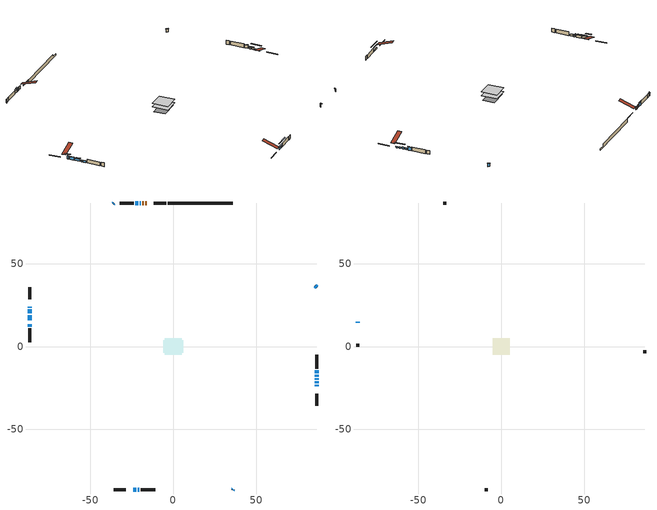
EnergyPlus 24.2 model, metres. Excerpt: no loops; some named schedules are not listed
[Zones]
conditioned space
 floor outside (Floor1 construction): -1.65,-1.65 -1.65,1.65 1.65,1.65 1.65,-1.65 z1.07
 floor adiabatic (AdiabaticFloorConstruction): -5.04,-5.04 -5.04,5.04 5.04,5.04 5.04,-5.04 z1.07
 floor foundation (Slab1 construction): -6.05,-3.75 -6.05,3.75 6.05,3.75 6.05,-3.75 z-1.31
 wall outside (RimJoist1 construction): -4.28,86.55 -11.63,86.55 / -35.85,-86.55 -28.5,-86.55 / -86.55,35.85 -86.55,28.5 / 86.55,-35.85 86.55,-28.5 z1.07:1.37
 wall outside (AdiabaticWallConstruction 1): -16.07,86.55 -16.95,86.55 / -17.88,86.55 -18.69,86.55 z1.07:3.1
 wall outside (AdiabaticWallConstruction): -86.55,24.06 -86.55,23.45 / 86.55,-16.07 86.55,-14.34 z1.07:3.15; -35.85,86.55 -36.23,86.18 / 35.85,-86.55 36.23,-86.18 / 86.55,35.85 85.8,36.61 / -21.16,86.55 -22.79,86.55 z1.07:2.95; -19.62,86.55 -20.23,86.55 z1.07:2.6; -86.55,22.52 -86.55,19.93 z1.07:2.9; -86.55,19 -86.55,15.95 z1.07:2.59; -24.06,-86.55 -22.23,-86.55 / -86.55,13.48 -86.55,12.06 / 86.55,-20.07 86.55,-19.15 z1.07:2.29; 86.55,-24.06 86.55,-23.14 / -21.3,-86.55 -20.38,-86.55 z1.07:1.68; 86.55,-22.21 86.55,-20.99 z1.07:1.83; 86.55,-18.22 86.55,-17 z1.07:2.14
 wall outside (Wall1 construction): -23.72,86.55 -32.18,86.55 / -19.45,-86.55 -10.99,-86.55 / -86.55,11.13 -86.55,2.66 / 86.55,-13.42 86.55,-4.95 z1.07:3.51
 wall foundation (FoundationWall1 construction): -3.35,86.55,-1.31 -3.35,86.55,1.07 31.93,86.55,1.07 31.93,86.55,-0.32 35.85,86.55,-0.32 35.85,86.55,-1.31
 window (WindowConstruction 11): -86.55,24.06 -86.55,23.45 z1.07:3.15
 window (WindowConstruction 6): -35.85,86.55 -36.23,86.18 z1.07:2.95
 window (WindowConstruction 7): -19.62,86.55 -20.23,86.55 z1.07:2.59
 window (WindowConstruction 8): -86.55,22.52 -86.55,19.93 z1.07:2.9
 window (WindowConstruction 9): -86.55,19 -86.55,15.95 z1.07:2.59
 window (WindowConstruction 10): -24.06,-86.55 -22.23,-86.55 z1.07:2.29
 window (WindowConstruction 12): 86.55,-24.06 86.55,-23.14 z1.07:1.68
 window (WindowConstruction 13): 86.55,-22.21 86.55,-20.99 z1.07:1.83
 window (WindowConstruction 14): -86.55,13.48 -86.55,12.06 z1.07:2.29
 window (WindowConstruction 15): -21.3,-86.55 -20.38,-86.55 z1.07:1.68
 window (WindowConstruction): 86.55,-20.06 86.55,-19.15 z1.07:2.29
 window (WindowConstruction 1): 86.55,-18.22 86.55,-17 z1.07:2.14
 window (WindowConstruction 2): 35.85,-86.55 36.23,-86.18 z1.07:2.95
 window (WindowConstruction 3): 86.55,-16.07 86.55,-14.34 z1.07:3.15
 window (WindowConstruction 4): 86.55,35.85 85.8,36.61 z1.07:2.95
 window (WindowConstruction 5): -21.16,86.55 -22.79,86.55 z1.07:2.95
 door (Door): -16.07,86.55 -16.95,86.55 z1.07:3.1
 door (Door 1): -17.88,86.55 -18.69,86.55 z1.07:3.1
 ceiling adiabatic (AdiabaticFloorConstruction): 5.04,-5.04 5.04,5.04 -5.04,5.04 -5.04,-5.04 z1.07
attic - vented
 floor to conditioned space (Floor2 construction Reversed): -5.04,-5.04 -5.04,5.04 5.04,5.04 5.04,-5.04 z3.51
 wall outside (AdiabaticWallConstruction): -86.55,15.02 -86.55,14.41 z1.07:1.83
 wall outside (Wall2 construction): -33.11,86.55 -34.92,86.55 / -10.06,-86.55 -8.25,-86.55 / -86.55,1.74 -86.55,-0.08 / 86.55,-4.02 86.55,-2.21 z1.07:3.51
 window (WindowConstruction 16): -86.55,15.02 -86.55,14.41 z1.07:1.83
 roof outside (Roof1 construction): -15.14,86.55,3.51 -15.14,76.73,6.78 -12.55,76.73,6.78 -12.55,86.55,3.51; -24.98,-86.55,3.51 -24.98,-76.73,6.78 -27.57,-76.73,6.78 -27.57,-86.55,3.51; -86.55,24.98,3.51 -76.73,24.98,6.78 -76.73,27.57,6.78 -86.55,27.57,3.51; 86.55,-24.98,3.51 76.73,-24.98,6.78 76.73,-27.57,6.78 86.55,-27.57,3.51
shading: -86.55,14.11 -86.55,15.32 -87.16,15.32 -87.16,14.11 z2.13; -86.55,21.93 -86.55,25.58 -87.31,25.58 -87.31,21.93 z4.67; -36.44,85.97 -35.64,86.77 -35.75,86.87 -36.55,86.07 z3.25; -20.84,86.55 -19.01,86.55 -19.01,86.85 -20.84,86.85 z3.2; -86.55,19.63 -86.55,22.82 -87.16,22.82 -87.16,19.63 z3.2; -86.55,15.34 -86.55,19.61 -86.85,19.61 -86.85,15.34 z3.2; -21.01,-86.55 -25.28,-86.55 -25.28,-87.01 -21.01,-87.01 z3.51; 86.55,-22.91 86.55,-24.28 87.01,-24.28 87.01,-22.91 z1.91; 86.55,-18.25 86.55,-24.95 87.31,-24.95 87.31,-18.25 z4.57; -16.42,-86.55 -25.26,-86.55 -25.26,-87.01 -16.42,-87.01 z5.64; 86.55,-19 86.55,-20.21 87.31,-20.21 87.31,-19 z2.44; 86.55,-16.85 86.55,-18.37 87.31,-18.37 87.31,-16.85 z2.29; 36.44,-85.97 35.64,-86.77 36.18,-87.3 36.98,-86.5 z3.25; 86.55,-14.05 86.55,-16.37 86.85,-16.37 86.85,-14.05 z3.45; 85.59,36.82 86.77,35.64 86.87,35.75 85.69,36.92 z3.25; -23.7,86.55 -20.25,86.55 -20.25,86.7 -23.7,86.7 z3.86
[Building]
Building 1: Terrain=Suburbs
[Site:Location]
Montreal Mirabel Intl AP_QC: Latitude {deg}=45.68; Longitude {deg}=-74.03; Time Zone {hr}=-5; Elevation {m}=82; Keep Site Location Information=Yes
[Site:GroundTemperature:Shallow]
0.642858, -1.75623, -1.94836, -0.80987, 3.76054, 8.30966, 12.2535, 14.7518, 14.9641, 12.9321, 9.08883, 4.67926
[Site:WaterMainsTemperature]
Calculation Method=Schedule; Temperature Schedule=mains temperature schedule
[Material] Roughness=Rough; Thermal Absorptance=0.9
Name | Thickness {m} | Conductivity {W/m-K} | Density {kg/m3} | Specific Heat {J/kg-K} | Solar Absorptance | Visible Absorptance
asphalt or fiberglass shingles | 0.00635 | 0.162714 | 1121.4 | 1465.45 | 0.4 | 0.4
ceiling stud and cavity | 0.1397 | 0.0759935 | 65.682 | 1177.47 | 0.7 | 0.7
concrete 4.0 in. | 0.1016 | 1.803125 | 2242.8 | 837.4 | 0.7 | 0.7
concrete 8.0 in. | 0.2032 | 1.803125 | 2242.8 | 837.4 | 0.7 | 0.7
door material | 0.04445 | 0.053851 | 512.64 | 1214.23 | 0.7 | 0.7
door material 1 | 0.04445 | 0.0451087 | 512.64 | 1214.23 | 0.7 | 0.7
exterior vertical ins | 0.0251338 | 0.029427 | 32.04 | 1214.23 | 0.7 | 0.7
floor covering | 0.0127 | 0.0433444 | 54.468 | 1339.84 | 0.6 | 0.6
floor rigid ins; rim joist rigid ins | 0.051816 | 0.029427 | 32.04 | 1214.23 | 0.7 | 0.7
floor rigid ins 1; wall rigid ins | 0.512978 | 0.029427 | 32.04 | 1214.23 | 0.7 | 0.7
floor stud and cavity | 0.1397 | 0.423819 | 92.3553 | 1139.71 | 0.7 | 0.7
floor stud and cavity 1 | 0.1397 | 1.75129 | 37.0049 | 1207.88 | 0.7 | 0.7
furniture material conditioned space 1 | 0.1524 | 0.115458 | 640.8 | 1214.23 | 0.6 | 0.6
gypsum board | 0.0127 | 0.160291 | 801 | 837.4 | 0.6 | 0.6
gypsum board 1 | 0.0127 | 0.160291 | 801 | 837.4 | 0.7 | 0.7
osb sheathing 0.5 in. | 0.0127 | 0.115458 | 512.64 | 1214.23 | 0.7 | 0.7
osb sheathing 0.75 in. | 0.01905 | 0.115458 | 512.64 | 1214.23 | 0.7 | 0.7
osb sheathing 2.0 in. | 0.0508 | 0.115458 | 512.64 | 1214.23 | 0.7 | 0.7
rim joist stud and cavity | 0.0508 | 0.254006 | 125.044 | 1163.47 | 0.6 | 0.6
wall stud and cavity | 0.1397 | 0.0809575 | 139.0536 | 1170.24 | 0.7 | 0.7
wall stud and cavity 1 | 0.0889 | 6.1454 | 50.32683 | 1063.81 | 0.6 | 0.6
wall stud and cavity 2 | 0.0889 | 0.380278 | 52.3479 | 1209.89 | 0.7 | 0.7
wall stud and cavity 3 | 0.0889 | 0.391764 | 83.0341 | 1211.67 | 0.7 | 0.7
wood siding | 0.0254 | 0.102417 | 544.68 | 1172.36 | 0.4 | 0.4
wood siding 1 | 0.00254 | 0.102417 | 544.68 | 1172.36 | 0.4 | 0.4
wood siding 2; wood siding 3; wood siding 4 | 0.0254 | 0.102417 | 544.68 | 1172.36 | 0.7 | 0.7
[WindowMaterial:SimpleGlazingSystem]
Name | U-Factor {W/m2-K} | Solar Heat Gain Coefficient
WindowMaterial | 2.14685 | 0.38
WindowMaterial 1 | 2.11392 | 0.39
WindowMaterial 10 | 5.33051 | 0.62
WindowMaterial 11 | 4.80302 | 0.65
WindowMaterial 12 | 4.86832 | 0.64
WindowMaterial 13 | 5.56103 | 0.6
WindowMaterial 2 | 2.99287 | 0.53
WindowMaterial 3 | 2.89578 | 0.66
WindowMaterial 4 | 2.90259 | 0.65
WindowMaterial 5 | 2.98038 | 0.54
WindowMaterial 6 | 1.9379 | 0.44
WindowMaterial 7 | 2.02023 | 0.42
WindowMaterial 8 | 2.03329 | 0.42
WindowMaterial 9 | 3.06271 | 0.54
[Construction]
AdiabaticFloorConstruction: floor stud and cavity 1, floor rigid ins 1, osb sheathing 0.75 in., floor covering
AdiabaticWallConstruction: wood siding 3, wall rigid ins, wall stud and cavity 2, gypsum board
AdiabaticWallConstruction 1: wood siding 4, wall rigid ins, wall stud and cavity 2, gypsum board
Door: door material
Door 1: door material 1
Floor1 construction: floor stud and cavity, floor rigid ins, osb sheathing 0.75 in., floor covering
Floor2 construction Reversed: gypsum board, ceiling stud and cavity
FoundationWall1 construction: concrete 8.0 in., gypsum board 1
furniture construction conditioned space 1: furniture material conditioned space 1
PartitionWallConstruction: gypsum board, wall stud and cavity 3, gypsum board
RimJoist1 construction: wood siding 2, rim joist rigid ins, osb sheathing 2.0 in., rim joist stud and cavity
Roof1 construction: asphalt or fiberglass shingles
Slab1 construction: concrete 4.0 in.
Wall1 construction: wood siding, osb sheathing 0.5 in., wall stud and cavity, gypsum board
Wall2 construction: wood siding 1, wall stud and cavity 1
WindowConstruction: WindowMaterial
WindowConstruction 1: WindowMaterial 1
WindowConstruction 10: WindowMaterial 8
WindowConstruction 11: WindowMaterial 9
WindowConstruction 12; WindowConstruction 15: WindowMaterial 10
WindowConstruction 13: WindowMaterial 11
WindowConstruction 14: WindowMaterial 12
WindowConstruction 16: WindowMaterial 13
WindowConstruction 2; WindowConstruction 4; WindowConstruction 6: WindowMaterial 2
WindowConstruction 3: WindowMaterial 3
WindowConstruction 5: WindowMaterial 4
WindowConstruction 7: WindowMaterial 5
WindowConstruction 8: WindowMaterial 6
WindowConstruction 9: WindowMaterial 7
[Zone] Multiplier=1; Part of Total Floor Area=Yes
Name | Volume {m3}
attic - vented | 54.0065
conditioned space | 481.2
[Space]
Name | Zone | Volume {m3}
attic - vented 1 | attic - vented | 54.0065
conditioned space 1 | conditioned space | 481.2
[ZoneInfiltration:EffectiveLeakageArea]
infil attic - vented 1: Zone or Space=attic - vented 1; Schedule=Always On Discrete; Effective Air Leakage Area {cm2}=4691.08; Stack Coefficient=0.0003973; Wind Coefficient=1.34673e-05
[ZoneMixing]
whole house fan mix: Zone or Space=attic - vented; Schedule=Always On Continuous; Design Flow Rate Calculation Method=Flow/Zone; Design Flow Rate {m3/s}=0; Source Zone or Space=conditioned space
[SurfaceProperty:ExposedFoundationPerimeter]
Slab1: Exposed Perimeter Calculation Method=TotalExposedPerimeter; Total Exposed Perimeter {m}=39.198
[InternalMass] Zone or ZoneList=conditioned space; Space or SpaceList=conditioned space 1
Name | Construction | Surface Area {m2}
furniture mass conditioned space 1 | furniture construction conditioned space 1 | 81.2957
partition wall mass | PartitionWallConstruction | 203.239
[Lights]
interior lighting: Zone or ZoneList or Space or SpaceList=conditioned space 1; Schedule=interior lighting schedule; Design Level Calculation Method=LightingLevel; Lighting Level {W}=343.2; Return Air Fraction=0; Fraction Radiant=0.6; Fraction Visible=0.2; Fraction Replaceable=1
[People]
occupants: Zone or ZoneList or Space or SpaceList=conditioned space 1; Number of People Schedule=occupants schedule; Number of People Calculation Method=People; Number of People=3; Fraction Radiant=0.314171; Sensible Heat Fraction=0.56303; Activity Level Schedule=occupants activity schedule; Carbon Dioxide Generation Rate {m3/s-W}=0; Enable ASHRAE 55 Comfort Warnings=No; Mean Radiant Temperature Calculation Type=EnclosureAveraged
[ElectricEquipment] Zone or ZoneList or Space or SpaceList=conditioned space 1; Design Level Calculation Method=EquipmentLevel
Name | Schedule | Design Level {W} | Fraction Latent | Fraction Radiant | Fraction Lost
clothes dryer | clothes dryer schedule | 140.772 | 0.015 | 0.081 | 0.85
clothes washer | clothes washer schedule | 32.1985 | 0.03 | 0.162 | 0.7
cooking range | cooking range schedule | 215.147 | 0.08 | 0.432 | 0.2
dishwasher | dishwasher schedule | 66.8632 | 0.3 | 0.18 | 0.4
fridge | fridge schedule | 72.9452 | 0 | 0.6 | 0
mech vent bath fan 0 | mech vent bath fan 0 schedule | 50.2 | 0 | 0 | 1
mech vent house fan | mech vent house fan schedule | 0 | 0 | 0 | 1
mech vent house fan cfis | mech vent house fan cfis schedule | 0 | 0 | 0 | 0
mech vent range fan 0 | mech vent range fan 0 schedule | 57 | 0 | 0 | 1
misc plug loads | misc plug loads schedule | 494.7 | 0.045 | 0.513 | 0.1
whole house fan | Always On Discrete | 0 | 0 | 0 | 1
[OtherEquipment] Zone or ZoneList or Space or SpaceList=conditioned space 1; Design Level Calculation Method=EquipmentLevel
Name | Fuel Type | Schedule | Design Level {W} | Fraction Latent | Fraction Radiant | Fraction Lost
clothes dryer 1 | Electricity | clothes dryer schedule | 0 | 0.015 | 0.081 | 0.85
cooking range 1 | Electricity | cooking range schedule | 0 | 0.08 | 0.432 | 0.2
general water use latent | None | general water use schedule | 62.594 | 1 | 0 | 0
general water use sensible | None | general water use schedule | -61.6891 | 0 | 0.6 | 0
mech vent house fan latent load | None | Always On Discrete | 0 | 1 | 0 | 0
mech vent house fan sensible load | None | Always On Discrete | 0 | 0 | 0 | 0
water heater energy adjustment1 | Electricity | Always On Discrete | 0.01 | 0 | 0 | 1
[ZoneInfiltration:DesignFlowRate] Zone or ZoneList or Space or SpaceList=conditioned space 1; Schedule=Always On Discrete; Design Flow Rate Calculation Method=Flow/Zone; Design Flow Rate {m3/s}=0
infil flow; natural vent flow; whole house fan flow
[Foundation:Kiva]
Foundation Kiva 1: Initial Indoor Air Temperature {C}=18; Wall Height Above Grade {m}=1.07; Wall Depth Below Slab {m}=0.2032; Custom Block Material Name 1=exterior vertical ins; Custom Block Depth 1 {m}=2.38; Custom Block X Position 1 {m}=0.2159; Custom Block Z Position 1 {m}=0
[Foundation:Kiva:Settings]
Soil Conductivity {W/m-K}=0.849921; Soil Density {kg/m3}=1842.3; Soil Specific Heat {J/kg-K}=418.7; Ground Solar Absorptivity=0.9; Ground Thermal Absorptivity=0.9; Ground Surface Roughness {m}=0.03; Far-Field Width {m}=40; Deep-Ground Boundary Condition=ZeroFlux; Deep-Ground Depth {m}=40; Minimum Cell Dimension {m}=0.2; Maximum Cell Growth Coefficient=3; Simulation Timestep=Timestep
[Exterior:Lights]
exterior lighting: Schedule=exterior lighting schedule; Design Level {W}=75.6
[Schedule:Constant]
Name | Hourly Value
Always On Continuous; mech vent house fan schedule; mech vent house fan cfis schedule; Always On Discrete | 1
occupants activity schedule | 117.228
fridge schedule | 0
[Schedule:Week:Daily]
interior lighting schedule Week Rule - Jan1-Jan27: interior lighting schedule day, interior lighting schedule day, interior lighting schedule day, interior lighting schedule day, interior lighting schedule day, interior lighting schedule day, interior lighting schedule day, interior lighting schedule default day, interior lighting schedule default day, interior lighting schedule default day, interior lighting schedule default day, interior lighting schedule default day
interior lighting schedule Week Rule - Jan28-Feb3: interior lighting schedule day, interior lighting schedule day, interior lighting schedule day, interior lighting schedule day, interior lighting schedule day 1, interior lighting schedule day 1, interior lighting schedule day 1, interior lighting schedule default day, interior lighting schedule default day, interior lighting schedule default day, interior lighting schedule default day, interior lighting schedule default day
interior lighting schedule Week Rule - Feb4-Feb24: interior lighting schedule day 1, interior lighting schedule day 1, interior lighting schedule day 1, interior lighting schedule day 1, interior lighting schedule day 1, interior lighting schedule day 1, interior lighting schedule day 1, interior lighting schedule default day, interior lighting schedule default day, interior lighting schedule default day, interior lighting schedule default day, interior lighting schedule default day
interior lighting schedule Week Rule - Feb25-Mar3: interior lighting schedule day 1, interior lighting schedule day 1, interior lighting schedule day 1, interior lighting schedule day 1, interior lighting schedule day 2, interior lighting schedule day 2, interior lighting schedule day 2, interior lighting schedule default day, interior lighting schedule default day, interior lighting schedule default day, interior lighting schedule default day, interior lighting schedule default day
interior lighting schedule Week Rule - Mar4-Mar31: interior lighting schedule day 2, interior lighting schedule day 2, interior lighting schedule day 2, interior lighting schedule day 2, interior lighting schedule day 2, interior lighting schedule day 2, interior lighting schedule day 2, interior lighting schedule default day, interior lighting schedule default day, interior lighting schedule default day, interior lighting schedule default day, interior lighting schedule default day
interior lighting schedule Week Rule - Apr1-Apr28: interior lighting schedule day 3, interior lighting schedule day 3, interior lighting schedule day 3, interior lighting schedule day 3, interior lighting schedule day 3, interior lighting schedule day 3, interior lighting schedule day 3, interior lighting schedule default day, interior lighting schedule default day, interior lighting schedule default day, interior lighting schedule default day, interior lighting schedule default day
interior lighting schedule Week Rule - Apr29-May5: interior lighting schedule day 3, interior lighting schedule day 3, interior lighting schedule day 4, interior lighting schedule day 4, interior lighting schedule day 4, interior lighting schedule day 4, interior lighting schedule day 4, interior lighting schedule default day, interior lighting schedule default day, interior lighting schedule default day, interior lighting schedule default day, interior lighting schedule default day
interior lighting schedule Week Rule - May6-May26: interior lighting schedule day 4, interior lighting schedule day 4, interior lighting schedule day 4, interior lighting schedule day 4, interior lighting schedule day 4, interior lighting schedule day 4, interior lighting schedule day 4, interior lighting schedule default day, interior lighting schedule default day, interior lighting schedule default day, interior lighting schedule default day, interior lighting schedule default day
interior lighting schedule Week Rule - May27-Jun2: interior lighting schedule day 4, interior lighting schedule day 4, interior lighting schedule day 4, interior lighting schedule day 4, interior lighting schedule day 4, interior lighting schedule day 5, interior lighting schedule day 5, interior lighting schedule default day, interior lighting schedule default day, interior lighting schedule default day, interior lighting schedule default day, interior lighting schedule default day
interior lighting schedule Week Rule - Jun3-Jun30: interior lighting schedule day 5, interior lighting schedule day 5, interior lighting schedule day 5, interior lighting schedule day 5, interior lighting schedule day 5, interior lighting schedule day 5, interior lighting schedule day 5, interior lighting schedule default day, interior lighting schedule default day, interior lighting schedule default day, interior lighting schedule default day, interior lighting schedule default day
interior lighting schedule Week Rule - Jul1-Jul28: interior lighting schedule day 6, interior lighting schedule day 6, interior lighting schedule day 6, interior lighting schedule day 6, interior lighting schedule day 6, interior lighting schedule day 6, interior lighting schedule day 6, interior lighting schedule default day, interior lighting schedule default day, interior lighting schedule default day, interior lighting schedule default day, interior lighting schedule default day
interior lighting schedule Week Rule - Jul29-Aug4: interior lighting schedule day 6, interior lighting schedule day 6, interior lighting schedule day 6, interior lighting schedule day 7, interior lighting schedule day 7, interior lighting schedule day 7, interior lighting schedule day 7, interior lighting schedule default day, interior lighting schedule default day, interior lighting schedule default day, interior lighting schedule default day, interior lighting schedule default day
interior lighting schedule Week Rule - Aug5-Aug25: interior lighting schedule day 7, interior lighting schedule day 7, interior lighting schedule day 7, interior lighting schedule day 7, interior lighting schedule day 7, interior lighting schedule day 7, interior lighting schedule day 7, interior lighting schedule default day, interior lighting schedule default day, interior lighting schedule default day, interior lighting schedule default day, interior lighting schedule default day
interior lighting schedule Week Rule - Aug26-Sep1: interior lighting schedule day 7, interior lighting schedule day 7, interior lighting schedule day 7, interior lighting schedule day 7, interior lighting schedule day 7, interior lighting schedule day 7, interior lighting schedule day 8, interior lighting schedule default day, interior lighting schedule default day, interior lighting schedule default day, interior lighting schedule default day, interior lighting schedule default day
interior lighting schedule Week Rule - Sep2-Sep29: interior lighting schedule day 8, interior lighting schedule day 8, interior lighting schedule day 8, interior lighting schedule day 8, interior lighting schedule day 8, interior lighting schedule day 8, interior lighting schedule day 8, interior lighting schedule default day, interior lighting schedule default day, interior lighting schedule default day, interior lighting schedule default day, interior lighting schedule default day
interior lighting schedule Week Rule - Sep30-Oct6: interior lighting schedule day 8, interior lighting schedule day 9, interior lighting schedule day 9, interior lighting schedule day 9, interior lighting schedule day 9, interior lighting schedule day 9, interior lighting schedule day 9, interior lighting schedule default day, interior lighting schedule default day, interior lighting schedule default day, interior lighting schedule default day, interior lighting schedule default day
interior lighting schedule Week Rule - Oct7-Oct27: interior lighting schedule day 9, interior lighting schedule day 9, interior lighting schedule day 9, interior lighting schedule day 9, interior lighting schedule day 9, interior lighting schedule day 9, interior lighting schedule day 9, interior lighting schedule default day, interior lighting schedule default day, interior lighting schedule default day, interior lighting schedule default day, interior lighting schedule default day
interior lighting schedule Week Rule - Oct28-Nov3: interior lighting schedule day 9, interior lighting schedule day 9, interior lighting schedule day 9, interior lighting schedule day 9, interior lighting schedule day 10, interior lighting schedule day 10, interior lighting schedule day 10, interior lighting schedule default day, interior lighting schedule default day, interior lighting schedule default day, interior lighting schedule default day, interior lighting schedule default day
interior lighting schedule Week Rule - Nov4-Nov24: interior lighting schedule day 10, interior lighting schedule day 10, interior lighting schedule day 10, interior lighting schedule day 10, interior lighting schedule day 10, interior lighting schedule day 10, interior lighting schedule day 10, interior lighting schedule default day, interior lighting schedule default day, interior lighting schedule default day, interior lighting schedule default day, interior lighting schedule default day
interior lighting schedule Week Rule - Nov25-Dec1: interior lighting schedule day 10, interior lighting schedule day 10, interior lighting schedule day 10, interior lighting schedule day 10, interior lighting schedule day 10, interior lighting schedule day 10, interior lighting schedule day 11, interior lighting schedule default day, interior lighting schedule default day, interior lighting schedule default day, interior lighting schedule default day, interior lighting schedule default day
interior lighting schedule Week Rule - Dec2-Dec31: interior lighting schedule day 11, interior lighting schedule day 11, interior lighting schedule day 11, interior lighting schedule day 11, interior lighting schedule day 11, interior lighting schedule day 11, interior lighting schedule day 11, interior lighting schedule default day, interior lighting schedule default day, interior lighting schedule default day, interior lighting schedule default day, interior lighting schedule default day
occupants schedule Week Rule - Jan1-Dec31: occupants schedule day, occupants schedule day, occupants schedule day, occupants schedule day, occupants schedule day, occupants schedule day, occupants schedule day, occupants schedule default day, occupants schedule default day, occupants schedule default day, occupants schedule default day, occupants schedule default day
clothes dryer schedule Week Rule - Jan1-Dec31: clothes dryer schedule day, clothes dryer schedule day, clothes dryer schedule day, clothes dryer schedule day, clothes dryer schedule day, clothes dryer schedule day, clothes dryer schedule day, clothes dryer schedule default day, clothes dryer schedule default day, clothes dryer schedule default day, clothes dryer schedule default day, clothes dryer schedule default day
clothes washer schedule Week Rule - Jan1-Dec31: clothes washer schedule day, clothes washer schedule day, clothes washer schedule day, clothes washer schedule day, clothes washer schedule day, clothes washer schedule day, clothes washer schedule day, clothes washer schedule default day, clothes washer schedule default day, clothes washer schedule default day, clothes washer schedule default day, clothes washer schedule default day
cooking range schedule Week Rule - Jan1-Dec31: cooking range schedule day, cooking range schedule day, cooking range schedule day, cooking range schedule day, cooking range schedule day, cooking range schedule day, cooking range schedule day, cooking range schedule default day, cooking range schedule default day, cooking range schedule default day, cooking range schedule default day, cooking range schedule default day
dishwasher schedule Week Rule - Jan1-Dec31: dishwasher schedule day, dishwasher schedule day, dishwasher schedule day, dishwasher schedule day, dishwasher schedule day, dishwasher schedule day, dishwasher schedule day, dishwasher schedule default day, dishwasher schedule default day, dishwasher schedule default day, dishwasher schedule default day, dishwasher schedule default day
mech vent bath fan 0 schedule Week Rule - Jan1-Dec31: mech vent bath fan 0 schedule day, mech vent bath fan 0 schedule day, mech vent bath fan 0 schedule day, mech vent bath fan 0 schedule day, mech vent bath fan 0 schedule day, mech vent bath fan 0 schedule day, mech vent bath fan 0 schedule day, mech vent bath fan 0 schedule default day, mech vent bath fan 0 schedule default day, mech vent bath fan 0 schedule default day, mech vent bath fan 0 schedule default day, mech vent bath fan 0 schedule default day
mech vent range fan 0 schedule Week Rule - Jan1-Dec31: mech vent range fan 0 schedule day, mech vent range fan 0 schedule day, mech vent range fan 0 schedule day, mech vent range fan 0 schedule day, mech vent range fan 0 schedule day, mech vent range fan 0 schedule day, mech vent range fan 0 schedule day, mech vent range fan 0 schedule default day, mech vent range fan 0 schedule default day, mech vent range fan 0 schedule default day, mech vent range fan 0 schedule default day, mech vent range fan 0 schedule default day
misc plug loads schedule Week Rule - Jan1-Dec31: misc plug loads schedule day, misc plug loads schedule day, misc plug loads schedule day, misc plug loads schedule day, misc plug loads schedule day, misc plug loads schedule day, misc plug loads schedule day, misc plug loads schedule default day, misc plug loads schedule default day, misc plug loads schedule default day, misc plug loads schedule default day, misc plug loads schedule default day
general water use schedule Week Rule - Jan1-Dec31: general water use schedule day, general water use schedule day, general water use schedule day, general water use schedule day, general water use schedule day, general water use schedule day, general water use schedule day, general water use schedule default day, general water use schedule default day, general water use schedule default day, general water use schedule default day, general water use schedule default day
exterior lighting schedule Week Rule - Jan1-Jan27: exterior lighting schedule day, exterior lighting schedule day, exterior lighting schedule day, exterior lighting schedule day, exterior lighting schedule day, exterior lighting schedule day, exterior lighting schedule day, exterior lighting schedule default day, exterior lighting schedule default day, exterior lighting schedule default day, exterior lighting schedule default day, exterior lighting schedule default day
exterior lighting schedule Week Rule - Jan28-Feb3: exterior lighting schedule day, exterior lighting schedule day, exterior lighting schedule day, exterior lighting schedule day, exterior lighting schedule day 1, exterior lighting schedule day 1, exterior lighting schedule day 1, exterior lighting schedule default day, exterior lighting schedule default day, exterior lighting schedule default day, exterior lighting schedule default day, exterior lighting schedule default day
exterior lighting schedule Week Rule - Feb4-Feb24: exterior lighting schedule day 1, exterior lighting schedule day 1, exterior lighting schedule day 1, exterior lighting schedule day 1, exterior lighting schedule day 1, exterior lighting schedule day 1, exterior lighting schedule day 1, exterior lighting schedule default day, exterior lighting schedule default day, exterior lighting schedule default day, exterior lighting schedule default day, exterior lighting schedule default day
exterior lighting schedule Week Rule - Feb25-Mar3: exterior lighting schedule day 1, exterior lighting schedule day 1, exterior lighting schedule day 1, exterior lighting schedule day 1, exterior lighting schedule day 2, exterior lighting schedule day 2, exterior lighting schedule day 2, exterior lighting schedule default day, exterior lighting schedule default day, exterior lighting schedule default day, exterior lighting schedule default day, exterior lighting schedule default day
exterior lighting schedule Week Rule - Mar4-Mar31: exterior lighting schedule day 2, exterior lighting schedule day 2, exterior lighting schedule day 2, exterior lighting schedule day 2, exterior lighting schedule day 2, exterior lighting schedule day 2, exterior lighting schedule day 2, exterior lighting schedule default day, exterior lighting schedule default day, exterior lighting schedule default day, exterior lighting schedule default day, exterior lighting schedule default day
exterior lighting schedule Week Rule - Apr1-Apr28: exterior lighting schedule day 3, exterior lighting schedule day 3, exterior lighting schedule day 3, exterior lighting schedule day 3, exterior lighting schedule day 3, exterior lighting schedule day 3, exterior lighting schedule day 3, exterior lighting schedule default day, exterior lighting schedule default day, exterior lighting schedule default day, exterior lighting schedule default day, exterior lighting schedule default day
exterior lighting schedule Week Rule - Apr29-May5: exterior lighting schedule day 3, exterior lighting schedule day 3, exterior lighting schedule day 4, exterior lighting schedule day 4, exterior lighting schedule day 4, exterior lighting schedule day 4, exterior lighting schedule day 4, exterior lighting schedule default day, exterior lighting schedule default day, exterior lighting schedule default day, exterior lighting schedule default day, exterior lighting schedule default day
exterior lighting schedule Week Rule - May6-May26: exterior lighting schedule day 4, exterior lighting schedule day 4, exterior lighting schedule day 4, exterior lighting schedule day 4, exterior lighting schedule day 4, exterior lighting schedule day 4, exterior lighting schedule day 4, exterior lighting schedule default day, exterior lighting schedule default day, exterior lighting schedule default day, exterior lighting schedule default day, exterior lighting schedule default day
exterior lighting schedule Week Rule - May27-Jun2: exterior lighting schedule day 4, exterior lighting schedule day 4, exterior lighting schedule day 4, exterior lighting schedule day 4, exterior lighting schedule day 4, exterior lighting schedule day 5, exterior lighting schedule day 5, exterior lighting schedule default day, exterior lighting schedule default day, exterior lighting schedule default day, exterior lighting schedule default day, exterior lighting schedule default day
exterior lighting schedule Week Rule - Jun3-Jun30: exterior lighting schedule day 5, exterior lighting schedule day 5, exterior lighting schedule day 5, exterior lighting schedule day 5, exterior lighting schedule day 5, exterior lighting schedule day 5, exterior lighting schedule day 5, exterior lighting schedule default day, exterior lighting schedule default day, exterior lighting schedule default day, exterior lighting schedule default day, exterior lighting schedule default day
exterior lighting schedule Week Rule - Jul1-Jul28: exterior lighting schedule day 6, exterior lighting schedule day 6, exterior lighting schedule day 6, exterior lighting schedule day 6, exterior lighting schedule day 6, exterior lighting schedule day 6, exterior lighting schedule day 6, exterior lighting schedule default day, exterior lighting schedule default day, exterior lighting schedule default day, exterior lighting schedule default day, exterior lighting schedule default day
exterior lighting schedule Week Rule - Jul29-Aug4: exterior lighting schedule day 6, exterior lighting schedule day 6, exterior lighting schedule day 6, exterior lighting schedule day 7, exterior lighting schedule day 7, exterior lighting schedule day 7, exterior lighting schedule day 7, exterior lighting schedule default day, exterior lighting schedule default day, exterior lighting schedule default day, exterior lighting schedule default day, exterior lighting schedule default day
exterior lighting schedule Week Rule - Aug5-Aug25: exterior lighting schedule day 7, exterior lighting schedule day 7, exterior lighting schedule day 7, exterior lighting schedule day 7, exterior lighting schedule day 7, exterior lighting schedule day 7, exterior lighting schedule day 7, exterior lighting schedule default day, exterior lighting schedule default day, exterior lighting schedule default day, exterior lighting schedule default day, exterior lighting schedule default day
exterior lighting schedule Week Rule - Aug26-Sep1: exterior lighting schedule day 7, exterior lighting schedule day 7, exterior lighting schedule day 7, exterior lighting schedule day 7, exterior lighting schedule day 7, exterior lighting schedule day 7, exterior lighting schedule day 8, exterior lighting schedule default day, exterior lighting schedule default day, exterior lighting schedule default day, exterior lighting schedule default day, exterior lighting schedule default day
exterior lighting schedule Week Rule - Sep2-Sep29: exterior lighting schedule day 8, exterior lighting schedule day 8, exterior lighting schedule day 8, exterior lighting schedule day 8, exterior lighting schedule day 8, exterior lighting schedule day 8, exterior lighting schedule day 8, exterior lighting schedule default day, exterior lighting schedule default day, exterior lighting schedule default day, exterior lighting schedule default day, exterior lighting schedule default day
[Schedule:Year]
interior lighting schedule: interior lighting schedule Week Rule - Jan1-Jan27, 1, 1, 1, 27, interior lighting schedule Week Rule - Jan28-Feb3, 1, 28, 2, 3, interior lighting schedule Week Rule - Feb4-Feb24, 2, 4, 2, 24, interior lighting schedule Week Rule - Feb25-Mar3, 2, 25, 3, 3, interior lighting schedule Week Rule - Mar4-Mar31, 3, 4, 3, 31, interior lighting schedule Week Rule - Apr1-Apr28, 4, 1, 4, 28, interior lighting schedule Week Rule - Apr29-May5, 4, 29, 5, 5, interior lighting schedule Week Rule - May6-May26, 5, 6, 5, 26, interior lighting schedule Week Rule - May27-Jun2, 5, 27, 6, 2, interior lighting schedule Week Rule - Jun3-Jun30, 6, 3, 6, 30, interior lighting schedule Week Rule - Jul1-Jul28, 7, 1, 7, 28, interior lighting schedule Week Rule - Jul29-Aug4, 7, 29, 8, 4, interior lighting schedule Week Rule - Aug5-Aug25, 8, 5, 8, 25, interior lighting schedule Week Rule - Aug26-Sep1, 8, 26, 9, 1, interior lighting schedule Week Rule - Sep2-Sep29, 9, 2, 9, 29, interior lighting schedule Week Rule - Sep30-Oct6, 9, 30, 10, 6, interior lighting schedule Week Rule - Oct7-Oct27, 10, 7, 10, 27, interior lighting schedule Week Rule - Oct28-Nov3, 10, 28, 11, 3, interior lighting schedule Week Rule - Nov4-Nov24, 11, 4, 11, 24, interior lighting schedule Week Rule - Nov25-Dec1, 11, 25, 12, 1, interior lighting schedule Week Rule - Dec2-Dec31, 12, 2, 12, 31
occupants schedule: occupants schedule Week Rule - Jan1-Dec31, 1, 1, 12, 31
clothes dryer schedule: clothes dryer schedule Week Rule - Jan1-Dec31, 1, 1, 12, 31
clothes washer schedule: clothes washer schedule Week Rule - Jan1-Dec31, 1, 1, 12, 31
cooking range schedule: cooking range schedule Week Rule - Jan1-Dec31, 1, 1, 12, 31
dishwasher schedule: dishwasher schedule Week Rule - Jan1-Dec31, 1, 1, 12, 31
mech vent bath fan 0 schedule: mech vent bath fan 0 schedule Week Rule - Jan1-Dec31, 1, 1, 12, 31
mech vent range fan 0 schedule: mech vent range fan 0 schedule Week Rule - Jan1-Dec31, 1, 1, 12, 31
misc plug loads schedule: misc plug loads schedule Week Rule - Jan1-Dec31, 1, 1, 12, 31
general water use schedule: general water use schedule Week Rule - Jan1-Dec31, 1, 1, 12, 31
exterior lighting schedule: exterior lighting schedule Week Rule - Jan1-Jan27, 1, 1, 1, 27, exterior lighting schedule Week Rule - Jan28-Feb3, 1, 28, 2, 3, exterior lighting schedule Week Rule - Feb4-Feb24, 2, 4, 2, 24, exterior lighting schedule Week Rule - Feb25-Mar3, 2, 25, 3, 3, exterior lighting schedule Week Rule - Mar4-Mar31, 3, 4, 3, 31, exterior lighting schedule Week Rule - Apr1-Apr28, 4, 1, 4, 28, exterior lighting schedule Week Rule - Apr29-May5, 4, 29, 5, 5, exterior lighting schedule Week Rule - May6-May26, 5, 6, 5, 26, exterior lighting schedule Week Rule - May27-Jun2, 5, 27, 6, 2, exterior lighting schedule Week Rule - Jun3-Jun30, 6, 3, 6, 30, exterior lighting schedule Week Rule - Jul1-Jul28, 7, 1, 7, 28, exterior lighting schedule Week Rule - Jul29-Aug4, 7, 29, 8, 4, exterior lighting schedule Week Rule - Aug5-Aug25, 8, 5, 8, 25, exterior lighting schedule Week Rule - Aug26-Sep1, 8, 26, 9, 1, exterior lighting schedule Week Rule - Sep2-Sep29, 9, 2, 9, 29, exterior lighting schedule Week Rule - Sep30-Oct6, 9, 30, 10, 6, exterior lighting schedule Week Rule - Oct7-Oct27, 10, 7, 10, 27, exterior lighting schedule Week Rule - Oct28-Nov3, 10, 28, 11, 3, exterior lighting schedule Week Rule - Nov4-Nov24, 11, 4, 11, 24, exterior lighting schedule Week Rule - Nov25-Dec1, 11, 25, 12, 1, exterior lighting schedule Week Rule - Dec2-Dec31, 12, 2, 12, 31
[Schedule:Compact]
mains temperature schedule: Through: 01/01, For: AllDays, Until: 24:00, 5.61444, Through: 01/02, For: AllDays, Until: 24:00, 5.535, Through: 01/03, For: AllDays, Until: 24:00, 5.45667, Through: 01/04, For: AllDays, Until: 24:00, 5.37944, Through: 01/05, For: AllDays, Until: 24:00, 5.30333, Through: 01/06, For: AllDays, Until: 24:00, 5.22889, Through: 01/07, For: AllDays, Until: 24:00, 5.15611, Through: 01/08, For: AllDays, Until: 24:00, 5.08389, Through: 01/09, For: AllDays, Until: 24:00, 5.01333, Through: 01/10, For: AllDays, Until: 24:00, 4.94444, Through: 01/11, For: AllDays, Until: 24:00, 4.87667, Through: 01/12, For: AllDays, Until: 24:00, 4.81056, Through: 01/13, For: AllDays, Until: 24:00, 4.74556, Through: 01/14, For: AllDays, Until: 24:00, 4.68222, Through: 01/15, For: AllDays, Until: 24:00, 4.62056, Through: 01/16, For: AllDays, Until: 24:00, 4.56, Through: 01/17, For: AllDays, Until: 24:00, 4.50111, Through: 01/18, For: AllDays, Until: 24:00, 4.44389, Through: 01/19, For: AllDays, Until: 24:00, 4.38778, Through: 01/20, For: AllDays, Until: 24:00, 4.33389, Through: 01/21, For: AllDays, Until: 24:00, 4.28111, Through: 01/22, For: AllDays, Until: 24:00, 4.23, Through: 01/23, For: AllDays, Until: 24:00, 4.18056, Through: 01/24, For: AllDays, Until: 24:00, 4.13278, Through: 01/25, For: AllDays, Until: 24:00, 4.08667, Through: 01/26, For: AllDays, Until: 24:00, 4.04222, Through: 01/27, For: AllDays, Until: 24:00, 3.99944, Through: 01/28, For: AllDays, Until: 24:00, 3.95833, Through: 01/29, For: AllDays, Until: 24:00, 3.91889, Through: 01/30, For: AllDays, Until: 24:00, 3.88111, Through: 01/31, For: AllDays, Until: 24:00, 3.845, Through: 02/01, For: AllDays, Until: 24:00, 3.81056, Through: 02/02, For: AllDays, Until: 24:00, 3.77778, Through: 02/03, For: AllDays, Until: 24:00, 3.74722, Through: 02/04, For: AllDays, Until: 24:00, 3.71833, Through: 02/05, For: AllDays, Until: 24:00, 3.69056, Through: 02/06, For: AllDays, Until: 24:00, 3.66556, Through: 02/07, For: AllDays, Until: 24:00, 3.64167, Through: 02/08, For: AllDays, Until: 24:00, 3.61944, Through: 02/09, For: AllDays, Until: 24:00, 3.59944, Through: 02/10, For: AllDays, Until: 24:00, 3.58111, Through: 02/11, For: AllDays, Until: 24:00, 3.56444, Through: 02/12, For: AllDays, Until: 24:00, 3.55, Through: 02/13, For: AllDays, Until: 24:00, 3.53667, Through: 02/14, For: AllDays, Until: 24:00, 3.52556, Through: 02/15, For: AllDays, Until: 24:00, 3.51667, Through: 02/16, For: AllDays, Until: 24:00, 3.50889, Through: 02/17, For: AllDays, Until: 24:00, 3.50333, Through: 02/18, For: AllDays, Until: 24:00, 3.49944, Through: 02/19, For: AllDays, Until: 24:00, 3.49778, Through: 02/20, For: AllDays, Until: 24:00, 3.49778, Through: 02/21, For: AllDays, Until: 24:00, 3.49944, Through: 02/22, For: AllDays, Until: 24:00, 3.50278, Through: 02/23, For: AllDays, Until: 24:00, 3.50833, Through: 02/24, For: AllDays, Until: 24:00, 3.515, Through: 02/25, For: AllDays, Until: 24:00, 3.52444, Through: 02/26, For: AllDays, Until: 24:00, 3.535, Through: 02/27, For: AllDays, Until: 24:00, 3.54778, Through: 02/28, For: AllDays, Until: 24:00, 3.56222, Through: 03/01, For: AllDays, Until: 24:00, 3.57833, Through: 03/02, For: AllDays, Until: 24:00, 3.59667, Through: 03/03, For: AllDays, Until: 24:00, 3.61667, Through: 03/04, For: AllDays, Until: 24:00, 3.63833, Through: 03/05, For: AllDays, Until: 24:00, 3.66167, Through: 03/06, For: AllDays, Until: 24:00, 3.68667, Through: 03/07, For: AllDays, Until: 24:00, 3.71389, Through: 03/08, For: AllDays, Until: 24:00, 3.74278, Through: 03/09, For: AllDays, Until: 24:00, 3.77333, Through: 03/10, For: AllDays, Until: 24:00, 3.80556, Through: 03/11, For: AllDays, Until: 24:00, 3.83944, Through: 03/12, For: AllDays, Until: 24:00, 3.87556, Through: 03/13, For: AllDays, Until: 24:00, 3.91278, Through: 03/14, For: AllDays, Until: 24:00, 3.95222, Through: 03/15, For: AllDays, Until: 24:00, 3.99278, Through: 03/16, For: AllDays, Until: 24:00, 4.03556, Through: 03/17, For: AllDays, Until: 24:00, 4.08, Through: 03/18, For: AllDays, Until: 24:00, 4.12556, Through: 03/19, For: AllDays, Until: 24:00, 4.17333, Through: 03/20, For: AllDays, Until: 24:00, 4.22278, Through: 03/21, For: AllDays, Until: 24:00, 4.27333, Through: 03/22, For: AllDays, Until: 24:00, 4.32556, Through: 03/23, For: AllDays, Until: 24:00, 4.38, Through: 03/24, For: AllDays, Until: 24:00, 4.43556, Through: 03/25, For: AllDays, Until: 24:00, 4.49222, Through: 03/26, For: AllDays, Until: 24:00, 4.55111, Through: 03/27, For: AllDays, Until: 24:00, 4.61111, Through: 03/28, For: AllDays, Until: 24:00, 4.67278, Through: 03/29, For: AllDays, Until: 24:00, 4.73611, Through: 03/30, For: AllDays, Until: 24:00, 4.80056, Through: 03/31, For: AllDays, Until: 24:00, 4.86667, Through: 04/01, For: AllDays, Until: 24:00, 4.93444, Through: 04/02, For: AllDays, Until: 24:00, 5.00333, Through: 04/03, For: AllDays, Until: 24:00, 5.07333, Through: 04/04, For: AllDays, Until: 24:00, 5.145, Through: 04/05, For: AllDays, Until: 24:00, 5.21833, Through: 04/06, For: AllDays, Until: 24:00, 5.29222, Through: 04/07, For: AllDays, Until: 24:00, 5.36778, Through: 04/08, For: AllDays, Until: 24:00, 5.445, Through: 04/09, For: AllDays, Until: 24:00, 5.52333, Through: 04/10, For: AllDays, Until: 24:00, 5.60222, Through: 04/11, For: AllDays, Until: 24:00, 5.68278, Through: 04/12, For: AllDays, Until: 24:00, 5.765, Through: 04/13, For: AllDays, Until: 24:00, 5.84778, Through: 04/14, For: AllDays, Until: 24:00, 5.93167, Through: 04/15, For: AllDays, Until: 24:00, 6.01722, Through: 04/16, For: AllDays, Until: 24:00, 6.10333, Through: 04/17, For: AllDays, Until: 24:00, 6.19056, Through: 04/18, For: AllDays, Until: 24:00, 6.27889, Through: 04/19, For: AllDays, Until: 24:00, 6.36833, Through: 04/20, For: AllDays, Until: 24:00, 6.45833, Through: 04/21, For: AllDays, Until: 24:00, 6.55, Through: 04/22, For: AllDays, Until: 24:00, 6.64222, Through: 04/23, For: AllDays, Until: 24:00, 6.735, Through: 04/24, For: AllDays, Until: 24:00, 6.82944, Through: 04/25, For: AllDays, Until: 24:00, 6.92389, Through: 04/26, For: AllDays, Until: 24:00, 7.01944, Through: 04/27, For: AllDays, Until: 24:00, 7.11611, Through: 04/28, For: AllDays, Until: 24:00, 7.21333, Through: 04/29, For: AllDays, Until: 24:00, 7.31111, Through: 04/30, For: AllDays, Until: 24:00, 7.41, Through: 05/01, For: AllDays, Until: 24:00, 7.50944, Through: 05/02, For: AllDays, Until: 24:00, 7.60889, Through: 05/03, For: AllDays, Until: 24:00, 7.71, Through: 05/04, For: AllDays, Until: 24:00, 7.81111, Through: 05/05, For: AllDays, Until: 24:00, 7.91278, Through: 05/06, For: AllDays, Until: 24:00, 8.015, Through: 05/07, For: AllDays, Until: 24:00, 8.11778, Through: 05/08, For: AllDays, Until: 24:00, 8.22056, Through: 05/09, For: AllDays, Until: 24:00, 8.32444, Through: 05/10, For: AllDays, Until: 24:00, 8.42833, Through: 05/11, For: AllDays, Until: 24:00, 8.53278, Through: 05/12, For: AllDays, Until: 24:00, 8.63722, Through: 05/13, For: AllDays, Until: 24:00, 8.74222, Through: 05/14, For: AllDays, Until: 24:00, 8.84778, Through: 05/15, For: AllDays, Until: 24:00, 8.95333, Through: 05/16, For: AllDays, Until: 24:00, 9.05889, Through: 05/17, For: AllDays, Until: 24:00, 9.165, Through: 05/18, For: AllDays, Until: 24:00, 9.27111, Through: 05/19, For: AllDays, Until: 24:00, 9.37722, Through: 05/20, For: AllDays, Until: 24:00, 9.48389, Through: 05/21, For: AllDays, Until: 24:00, 9.59, Through: 05/22, For: AllDays, Until: 24:00, 9.69667, Through: 05/23, For: AllDays, Until: 24:00, 9.80278, Through: 05/24, For: AllDays, Until: 24:00, 9.90944, Through: 05/25, For: AllDays, Until: 24:00, 10.0156, Through: 05/26, For: AllDays, Until: 24:00, 10.1217, Through: 05/27, For: AllDays, Until: 24:00, 10.2278, Through: 05/28, For: AllDays, Until: 24:00, 10.3339, Through: 05/29, For: AllDays, Until: 24:00, 10.4394, Through: 05/30, For: AllDays, Until: 24:00, 10.545, Through: 05/31, For: AllDays, Until: 24:00, 10.65, Through: 06/01, For: AllDays, Until: 24:00, 10.755, Through: 06/02, For: AllDays, Until: 24:00, 10.86, Through: 06/03, For: AllDays, Until: 24:00, 10.9639, Through: 06/04, For: AllDays, Until: 24:00, 11.0678, Through: 06/05, For: AllDays, Until: 24:00, 11.1717, Through: 06/06, For: AllDays, Until: 24:00, 11.2744, Through: 06/07, For: AllDays, Until: 24:00, 11.3772, Through: 06/08, For: AllDays, Until: 24:00, 11.4789, Through: 06/09, For: AllDays, Until: 24:00, 11.5806, Through: 06/10, For: AllDays, Until: 24:00, 11.6817, Through: 06/11, For: AllDays, Until: 24:00, 11.7822, Through: 06/12, For: AllDays, Until: 24:00, 11.8817, Through: 06/13, For: AllDays, Until: 24:00, 11.9811, Through: 06/14, For: AllDays, Until: 24:00, 12.0794, Through: 06/15, For: AllDays, Until: 24:00, 12.1772, Through: 06/16, For: AllDays, Until: 24:00, 12.2739, Through: 06/17, For: AllDays, Until: 24:00, 12.37, Through: 06/18, For: AllDays, Until: 24:00, 12.4656, Through: 06/19, For: AllDays, Until: 24:00, 12.56, Through: 06/20, For: AllDays, Until: 24:00, 12.6539, Through: 06/21, For: AllDays, Until: 24:00, 12.7467, Through: 06/22, For: AllDays, Until: 24:00, 12.8389, Through: 06/23, For: AllDays, Until: 24:00, 12.93, Through: 06/24, For: AllDays, Until: 24:00, 13.02, Through: 06/25, For: AllDays, Until: 24:00, 13.1089, Through: 06/26, For: AllDays, Until: 24:00, 13.1972, Through: 06/27, For: AllDays, Until: 24:00, 13.2839, Through: 06/28, For: AllDays, Until: 24:00, 13.37, Through: 06/29, For: AllDays, Until: 24:00, 13.455, Through: 06/30, For: AllDays, Until: 24:00, 13.5383, Through: 07/01, For: AllDays, Until: 24:00, 13.6211, Through: 07/02, For: AllDays, Until: 24:00, 13.7028, Through: 07/03, For: AllDays, Until: 24:00, 13.7828, Through: 07/04, For: AllDays, Until: 24:00, 13.8617, Through: 07/05, For: AllDays, Until: 24:00, 13.9394, Through: 07/06, For: AllDays, Until: 24:00, 14.0161, Through: 07/07, For: AllDays, Until: 24:00, 14.0911, Through: 07/08, For: AllDays, Until: 24:00, 14.165, Through: 07/09, For: AllDays, Until: 24:00, 14.2378, Through: 07/10, For: AllDays, Until: 24:00, 14.3089, Through: 07/11, For: AllDays, Until: 24:00, 14.3789, Through: 07/12, For: AllDays, Until: 24:00, 14.4472, Through: 07/13, For: AllDays, Until: 24:00, 14.5144, Through: 07/14, For: AllDays, Until: 24:00, 14.58, Through: 07/15, For: AllDays, Until: 24:00, 14.6444, Through: 07/16, For: AllDays, Until: 24:00, 14.7072, Through: 07/17, For: AllDays, Until: 24:00, 14.7683, Through: 07/18, For: AllDays, Until: 24:00, 14.8278, Through: 07/19, For: AllDays, Until: 24:00, 14.8861, Through: 07/20, For: AllDays, Until: 24:00, 14.9428, Through: 07/21, For: AllDays, Until: 24:00, 14.9978, Through: 07/22, For: AllDays, Until: 24:00, 15.0517, Through: 07/23, For: AllDays, Until: 24:00, 15.1033, Through: 07/24, For: AllDays, Until: 24:00, 15.1539, Through: 07/25, For: AllDays, Until: 24:00, 15.2028, Through: 07/26, For: AllDays, Until: 24:00, 15.2494, Through: 07/27, For: AllDays, Until: 24:00, 15.295, Through: 07/28, For: AllDays, Until: 24:00, 15.3389, Through: 07/29, For: AllDays, Until: 24:00, 15.3811, Through: 07/30, For: AllDays, Until: 24:00, 15.4211, Through: 07/31, For: AllDays, Until: 24:00, 15.46, Through: 08/01, For: AllDays, Until: 24:00, 15.4972, Through: 08/02, For: AllDays, Until: 24:00, 15.5322, Through: 08/03, For: AllDays, Until: 24:00, 15.5656, Through: 08/04, For: AllDays, Until: 24:00, 15.5978, Through: 08/05, For: AllDays, Until: 24:00, 15.6278, Through: 08/06, For: AllDays, Until: 24:00, 15.6561, Through: 08/07, For: AllDays, Until: 24:00, 15.6822, Through: 08/08, For: AllDays, Until: 24:00, 15.7072, Through: 08/09, For: AllDays, Until: 24:00, 15.73, Through: 08/10, For: AllDays, Until: 24:00, 15.7511, Through: 08/11, For: AllDays, Until: 24:00, 15.7706, Through: 08/12, For: AllDays, Until: 24:00, 15.7883, Through: 08/13, For: AllDays, Until: 24:00, 15.8039, Through: 08/14, For: AllDays, Until: 24:00, 15.8178, Through: 08/15, For: AllDays, Until: 24:00, 15.83, Through: 08/16, For: AllDays, Until: 24:00, 15.84, Through: 08/17, For: AllDays, Until: 24:00, 15.8489, Through: 08/18, For: AllDays, Until: 24:00, 15.8556, Through: 08/19, For: AllDays, Until: 24:00, 15.86, Through: 08/20, For: AllDays, Until: 24:00, 15.8633, Through: 08/21, For: AllDays, Until: 24:00, 15.8644, Through: 08/22, For: AllDays, Until: 24:00, 15.8633, Through: 08/23, For: AllDays, Until: 24:00, 15.8611, Through: 08/24, For: AllDays, Until: 24:00, 15.8567, Through: 08/25, For: AllDays, Until: 24:00, 15.8506, Through: 08/26, For: AllDays, Until: 24:00, 15.8428, Through: 08/27, For: AllDays, Until: 24:00, 15.8328, Through: 08/28, For: AllDays, Until: 24:00, 15.8211, Through: 08/29, For: AllDays, Until: 24:00, 15.8078, Through: 08/30, For: AllDays, Until: 24:00, 15.7922, Through: 08/31, For: AllDays, Until: 24:00, 15.7756, Through: 09/01, For: AllDays, Until: 24:00, 15.7567, Through: 09/02, For: AllDays, Until: 24:00, 15.7356, Through: 09/03, For: AllDays, Until: 24:00, 15.7133, Through: 09/04, For: AllDays, Until: 24:00, 15.6889, Through: 09/05, For: AllDays, Until: 24:00, 15.6628, Through: 09/06, For: AllDays, Until: 24:00, 15.635, Through: 09/07, For: AllDays, Until: 24:00, 15.6056, Through: 09/08, For: AllDays, Until: 24:00, 15.5744, Through: 09/09, For: AllDays, Until: 24:00, 15.5411, Through: 09/10, For: AllDays, Until: 24:00, 15.5061, Through: 09/11, For: AllDays, Until: 24:00, 15.47, Through: 09/12, For: AllDays, Until: 24:00, 15.4317, Through: 09/13, For: AllDays, Until: 24:00, 15.3917, Through: 09/14, For: AllDays, Until: 24:00, 15.35, Through: 09/15, For: AllDays, Until: 24:00, 15.3067, Through: 09/16, For: AllDays, Until: 24:00, 15.2617, Through: 09/17, For: AllDays, Until: 24:00, 15.215, Through: 09/18, For: AllDays, Until: 24:00, 15.1667, Through: 09/19, For: AllDays, Until: 24:00, 15.1167, Through: 09/20, For: AllDays, Until: 24:00, 15.065, Through: 09/21, For: AllDays, Until: 24:00, 15.0122, Through: 09/22, For: AllDays, Until: 24:00, 14.9572, Through: 09/23, For: AllDays, Until: 24:00, 14.9011, Through: 09/24, For: AllDays, Until: 24:00, 14.8433, Through: 09/25, For: AllDays, Until: 24:00, 14.7839, Through: 09/26, For: AllDays, Until: 24:00, 14.7233, Through: 09/27, For: AllDays, Until: 24:00, 14.6606, Through: 09/28, For: AllDays, Until: 24:00, 14.5972, Through: 09/29, For: AllDays, Until: 24:00, 14.5317, Through: 09/30, For: AllDays, Until: 24:00, 14.465, Through: 10/01, For: AllDays, Until: 24:00, 14.3967, Through: 10/02, For: AllDays, Until: 24:00, 14.3272, Through: 10/03, For: AllDays, Until: 24:00, 14.2567, Through: 10/04, For: AllDays, Until: 24:00, 14.1844, Through: 10/05, For: AllDays, Until: 24:00, 14.1106, Through: 10/06, For: AllDays, Until: 24:00, 14.0356, Through: 10/07, For: AllDays, Until: 24:00, 13.9594, Through: 10/08, For: AllDays, Until: 24:00, 13.8822, Through: 10/09, For: AllDays, Until: 24:00, 13.8033, Through: 10/10, For: AllDays, Until: 24:00, 13.7233, Through: 10/11, For: AllDays, Until: 24:00, 13.6422, Through: 10/12, For: AllDays, Until: 24:00, 13.56, Through: 10/13, For: AllDays, Until: 24:00, 13.4767, Through: 10/14, For: AllDays, Until: 24:00, 13.3922, Through: 10/15, For: AllDays, Until: 24:00, 13.3067, Through: 10/16, For: AllDays, Until: 24:00, 13.22, Through: 10/17, For: AllDays, Until: 24:00, 13.1322, Through: 10/18, For: AllDays, Until: 24:00, 13.0433, Through: 10/19, For: AllDays, Until: 24:00, 12.9533, Through: 10/20, For: AllDays, Until: 24:00, 12.8628, Through: 10/21, For: AllDays, Until: 24:00, 12.7711, Through: 10/22, For: AllDays, Until: 24:00, 12.6783, Through: 10/23, For: AllDays, Until: 24:00, 12.585, Through: 10/24, For: AllDays, Until: 24:00, 12.4906, Through: 10/25, For: AllDays, Until: 24:00, 12.395, Through: 10/26, For: AllDays, Until: 24:00, 12.2994, Through: 10/27, For: AllDays, Until: 24:00, 12.2022, Through: 10/28, For: AllDays, Until: 24:00, 12.105, Through: 10/29, For: AllDays, Until: 24:00, 12.0067, Through: 10/30, For: AllDays, Until: 24:00, 11.9078, Through: 10/31, For: AllDays, Until: 24:00, 11.8083, Through: 11/01, For: AllDays, Until: 24:00, 11.7078, Through: 11/02, For: AllDays, Until: 24:00, 11.6072, Through: 11/03, For: AllDays, Until: 24:00, 11.5056, Through: 11/04, For: AllDays, Until: 24:00, 11.4039, Through: 11/05, For: AllDays, Until: 24:00, 11.3011, Through: 11/06, For: AllDays, Until: 24:00, 11.1983, Through: 11/07, For: AllDays, Until: 24:00, 11.095, Through: 11/08, For: AllDays, Until: 24:00, 10.9911, Through: 11/09, For: AllDays, Until: 24:00, 10.8872, Through: 11/10, For: AllDays, Until: 24:00, 10.7822, Through: 11/11, For: AllDays, Until: 24:00, 10.6778, Through: 11/12, For: AllDays, Until: 24:00, 10.5722, Through: 11/13, For: AllDays, Until: 24:00, 10.4672, Through: 11/14, For: AllDays, Until: 24:00, 10.3611, Through: 11/15, For: AllDays, Until: 24:00, 10.2556, Through: 11/16, For: AllDays, Until: 24:00, 10.1494, Through: 11/17, For: AllDays, Until: 24:00, 10.0433, Through: 11/18, For: AllDays, Until: 24:00, 9.93722, Through: 11/19, For: AllDays, Until: 24:00, 9.83056, Through: 11/20, For: AllDays, Until: 24:00, 9.72444, Through: 11/21, For: AllDays, Until: 24:00, 9.61778, Through: 11/22, For: AllDays, Until: 24:00, 9.51167, Through: 11/23, For: AllDays, Until: 24:00, 9.405, Through: 11/24, For: AllDays, Until: 24:00, 9.29889, Through: 11/25, For: AllDays, Until: 24:00, 9.19278, Through: 11/26, For: AllDays, Until: 24:00, 9.08667, Through: 11/27, For: AllDays, Until: 24:00, 8.98111, Through: 11/28, For: AllDays, Until: 24:00, 8.875, Through: 11/29, For: AllDays, Until: 24:00, 8.77, Through: 11/30, For: AllDays, Until: 24:00, 8.665, Through: 12/01, For: AllDays, Until: 24:00, 8.56, Through: 12/02, For: AllDays, Until: 24:00, 8.45556, Through: 12/03, For: AllDays, Until: 24:00, 8.35111, Through: 12/04, For: AllDays, Until: 24:00, 8.24778, Through: 12/05, For: AllDays, Until: 24:00, 8.14444, Through: 12/06, For: AllDays, Until: 24:00, 8.04167, Through: 12/07, For: AllDays, Until: 24:00, 7.93889, Through: 12/08, For: AllDays, Until: 24:00, 7.83722, Through: 12/09, For: AllDays, Until: 24:00, 7.73611, Through: 12/10, For: AllDays, Until: 24:00, 7.63556, Through: 12/11, For: AllDays, Until: 24:00, 7.535, Through: 12/12, For: AllDays, Until: 24:00, 7.43556, Through: 12/13, For: AllDays, Until: 24:00, 7.33667, Through: 12/14, For: AllDays, Until: 24:00, 7.23889, Through: 12/15, For: AllDays, Until: 24:00, 7.14167, Through: 12/16, For: AllDays, Until: 24:00, 7.045, Through: 12/17, For: AllDays, Until: 24:00, 6.94889, Through: 12/18, For: AllDays, Until: 24:00, 6.85389, Through: 12/19, For: AllDays, Until: 24:00, 6.75944, Through: 12/20, For: AllDays, Until: 24:00, 6.66611, Through: 12/21, For: AllDays, Until: 24:00, 6.57389, Through: 12/22, For: AllDays, Until: 24:00, 6.48222, Through: 12/23, For: AllDays, Until: 24:00, 6.39167, Through: 12/24, For: AllDays, Until: 24:00, 6.30222, Through: 12/25, For: AllDays, Until: 24:00, 6.21333, Through: 12/26, For: AllDays, Until: 24:00, 6.12611, Through: 12/27, For: AllDays, Until: 24:00, 6.03944, Through: 12/28, For: AllDays, Until: 24:00, 5.95389, Through: 12/29, For: AllDays, Until: 24:00, 5.86944, Through: 12/30, For: AllDays, Until: 24:00, 5.78611, Through: 12/31, For: AllDays, Until: 24:00, 5.70444
